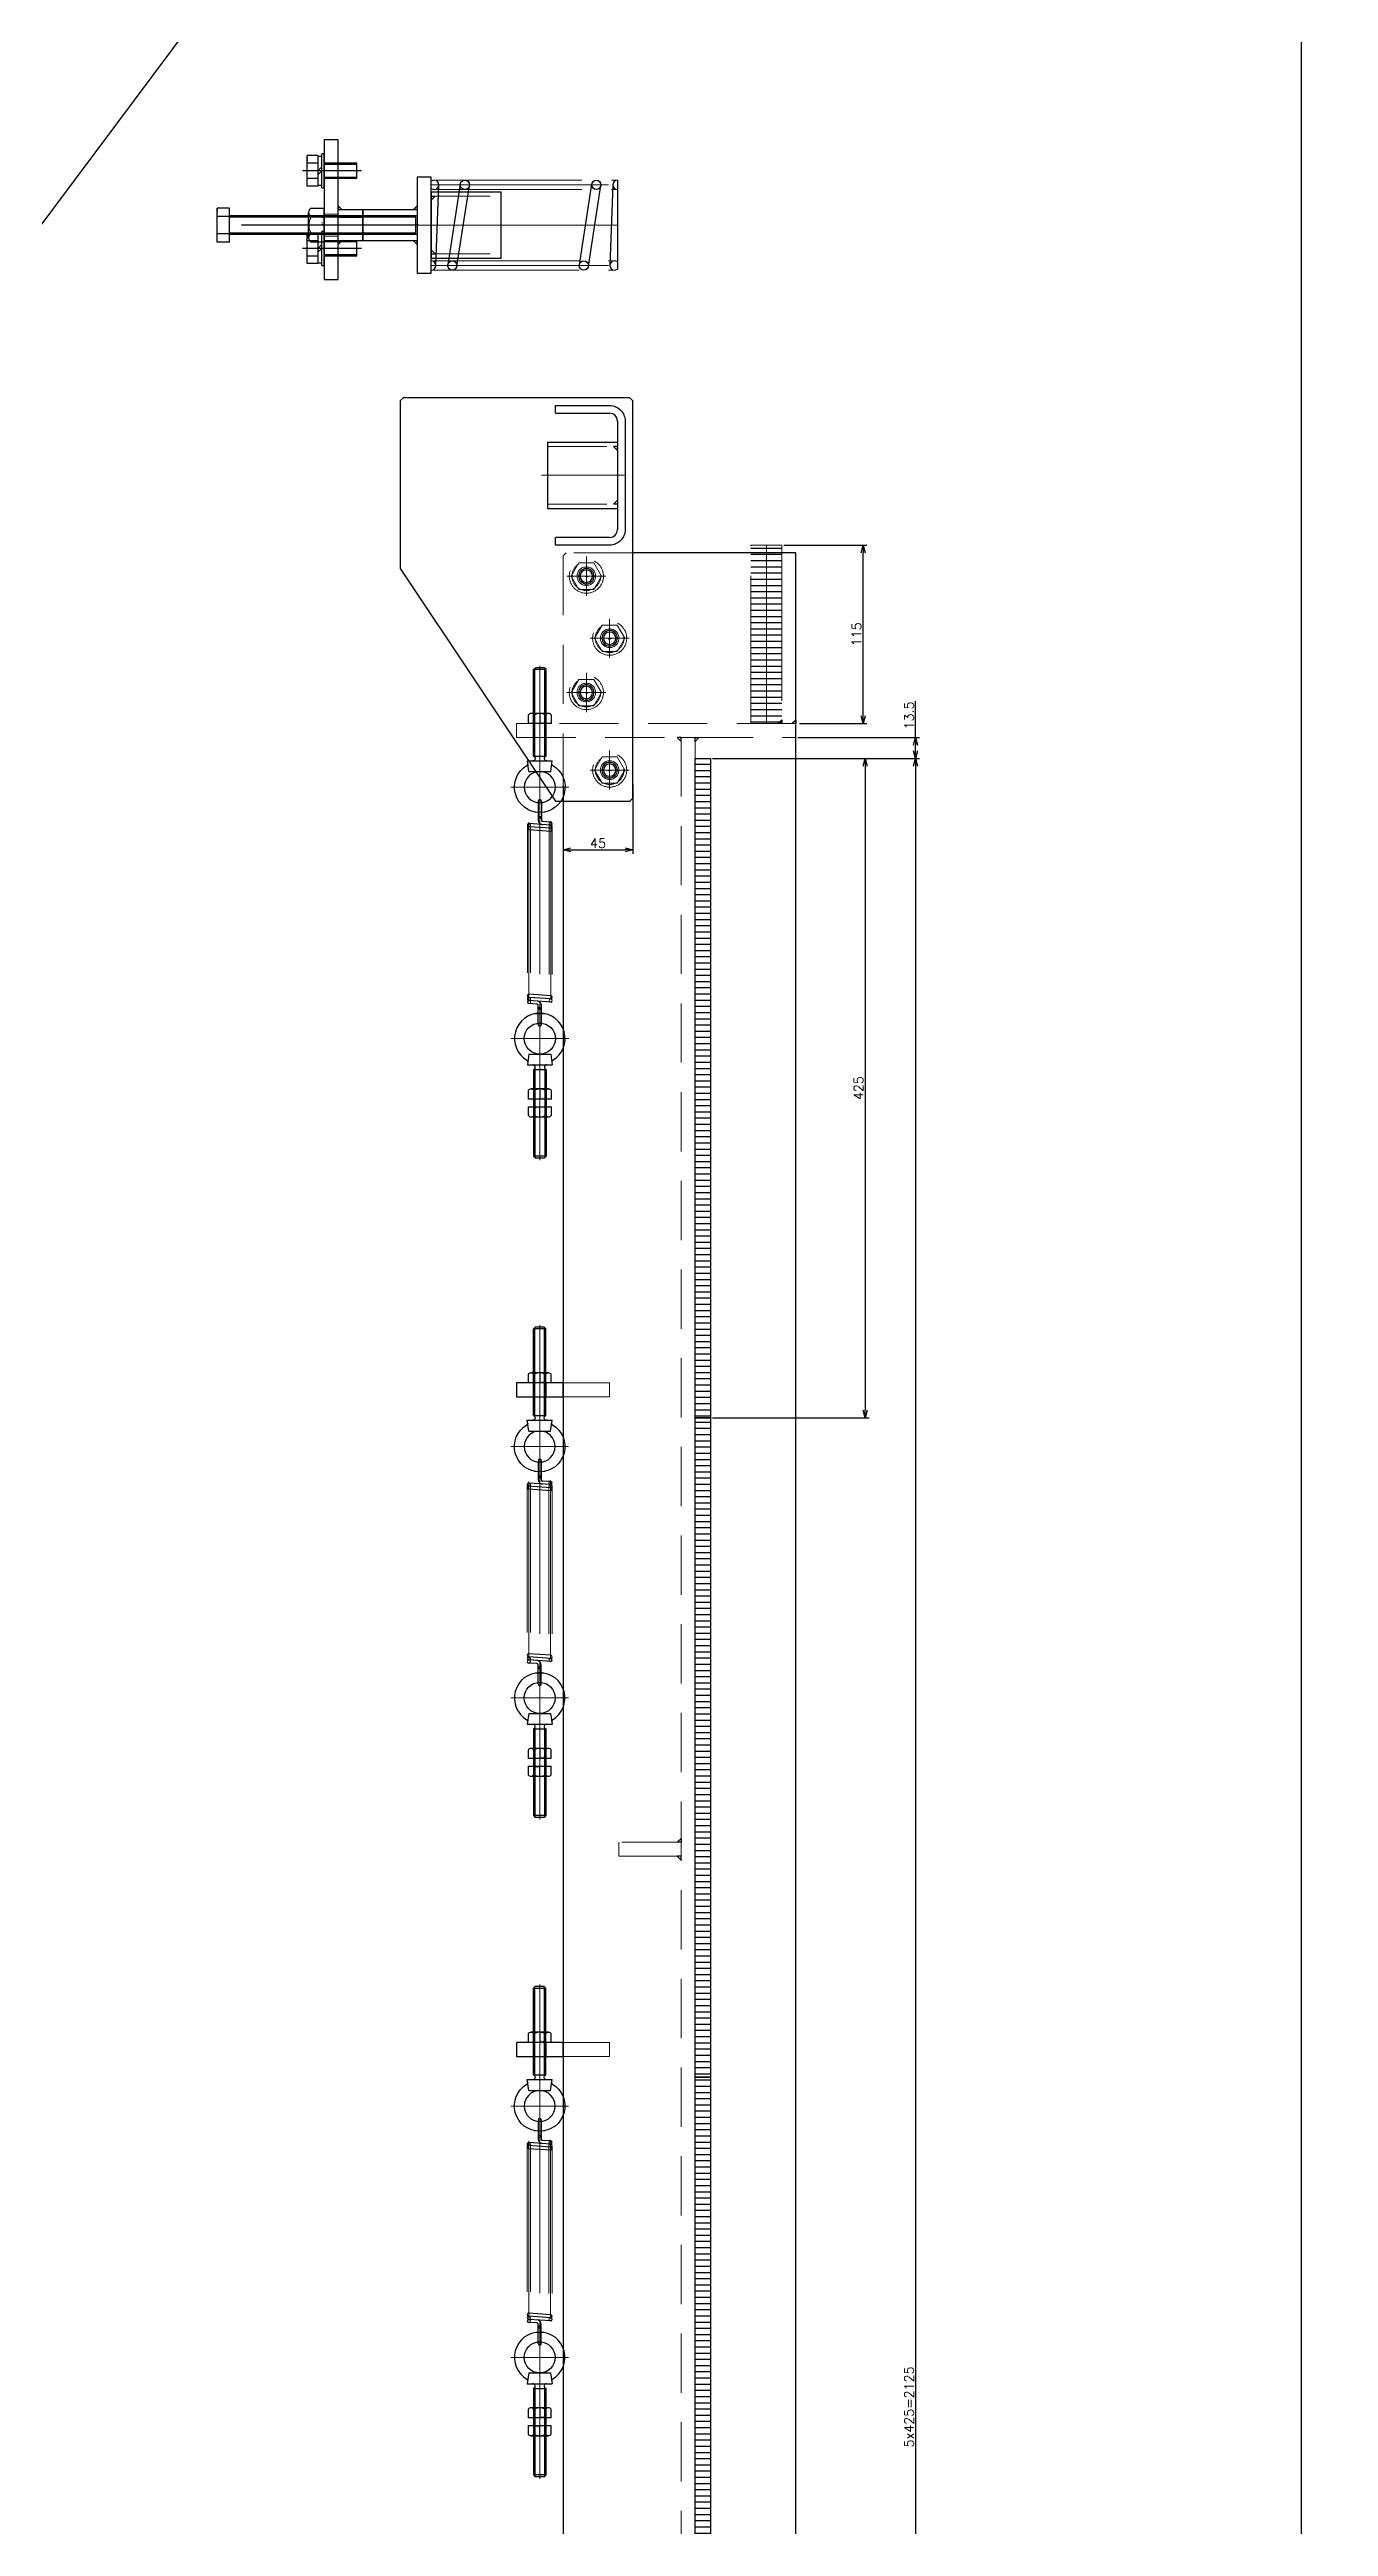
# Model space of a CAD drawing. Header units: millimetres. Extents: x -16130 to 36813, y -8099 to 27484.
# Drawn here: x 10462 to 11286, y 19907 to 21503 of the extents above; entities that cross this region are included whole.
import ezdxf

# ---------------------------------------------------------------- set-up
doc = ezdxf.new("R2010")
doc.units = ezdxf.units.MM
doc.header["$LTSCALE"] = 6
doc.header["$PDMODE"] = 99
doc.header["$PDSIZE"] = 1
for name, pattern in [('CENTER2', [28.575, 19.05, -3.175, 3.175, -3.175]), ('HIDDEN', [9.525, 6.35, -3.175]), ('PHANTOM2', [31.75, 15.875, -3.175, 3.175, -3.175, 3.175, -3.175])]:
    doc.linetypes.add(name, pattern=pattern)
for name, color, linetype, lineweight in [('04_HIDDEN', 2, 'HIDDEN', 13), ('05_CENTER', 4, 'CENTER2', 13), ('06_PHANTOM', 2, 'PHANTOM2', 13), ('08_DIM', 3, 'Continuous', 13)]:
    doc.layers.add(name, color=color, linetype=linetype, lineweight=lineweight)
doc.layers.add('10_DRAFT', color=8, linetype='Continuous', lineweight=0, plot=False)
doc.styles.add('KANJI0', font='txt.shx', dxfattribs={"width": 0.9, "height": 30, "bigfont": 'bigfont'})
doc.styles.add('KSS_TXT', font='txt.shx', dxfattribs={"bigfont": 'extfont2.shx'})
doc.styles.add('KSS_TXT_L', font='txt.shx', dxfattribs={"height": 3, "bigfont": 'extfont2.shx'})
doc.dimstyles.new('KSS_DIM', dxfattribs={"dimtxt": 3, "dimasz": 2.5, "dimexe": 1.25, "dimexo": 0.625, "dimtad": 1, "dimdsep": 46, "dimtxsty": 'KSS_TXT', "dimblk": 'OPEN30', "dimcen": 0, "dimazin": 2, "dimtfac": 0.75, "dimtmove": 0, "dimatfit": 3, "dimldrblk": 'OPEN30', "dimfxl": 1, "dimtolj": 1, "dimarcsym": 0})

# ---------------------------------------------------------------- blocks, each defined once
blk = doc.blocks.new('A$C21800152_1_1')
for points in [[(-45, -2292), (-45, -2320), (-47, -2322), (-135, -2322), (-135, 43), (-30, 43)], [(15, -107), (15, -2129)]]:
    blk.add_lwpolyline(points)
at = {"color": 3}
for points in [[(-135, -67), (-132.5, -67), (-132.5, -67), (-135, -64.5)], [(-126, -67), (-123.5, -67), (-123.5, -67), (-126, -64.5)], [(-70, -76), (-72.5, -76), (-72.5, -76), (-70, -78.5)], [(-61, -76), (-58.5, -76), (-58.5, -76), (-61, -78.5)], [(-61, -788), (-58.5, -788), (-58.5, -788), (-61, -785.5)], [(-61, -797), (-58.5, -797), (-58.5, -797), (-61, -799.5)]]:
    blk.add_lwpolyline(points, close=True, dxfattribs=at)
at = {"color": 0}
for points in [[(15, -492), (45, -492), (45, -501), (15, -501)], [(15, -917), (45, -917), (45, -926), (15, -926)]]:
    blk.add_lwpolyline(points, close=True, dxfattribs=at)
at = {"layer": '04_HIDDEN'}
for p, q in [((26, -76), (26, -67)), ((26.8, -76), (26.8, -67)), ((33.3, -76), (33.3, -67)), ((34, -76), (34, -67)), ((26, -501), (26, -492)), ((26.8, -501), (26.8, -492)), ((33.3, -501), (33.3, -492)), ((34, -501), (34, -492)), ((26, -926), (26, -917)), ((26.8, -926), (26.8, -917)), ((33.3, -926), (33.3, -917)), ((34, -926), (34, -917))]:
    blk.add_line(p, q, dxfattribs=at)
for points in [[(-126, 43), (-126, -67), (-135, -67), (-135, 43)], [(45, -76), (-135, -76), (-135, -67), (45, -67)], [(-61, -2229), (-70, -2229), (-70, -76), (-61, -76)], [(15, -501), (-15, -501), (-15, -492), (15, -492)], [(-21, -797), (-61, -797), (-61, -788), (-21, -788)], [(15, -926), (-15, -926), (-15, -917), (15, -917)]]:
    blk.add_lwpolyline(points, close=True, dxfattribs=at)
blk.add_lwpolyline([(-30, 43), (13, 43), (15, 41), (15, -107)], dxfattribs=at)
for centre in [(0, 28), (-15, -12), (0, -47), (-15, -97)]:
    blk.add_circle(centre, 6, dxfattribs=at)
at = {"layer": '05_CENTER'}
for p, q in [((0, 17.9), (0, 38.1)), ((10.1, 28), (-10.1, 28)), ((-4.9, -12), (-25.1, -12)), ((-15, -22.1), (-15, -1.9)), ((10.1, -47), (-10.1, -47)), ((0, -57.1), (0, -36.9)), ((30, -62.7), (30, -80.6)), ((-15, -107.1), (-15, -86.9)), ((-4.9, -97), (-25.1, -97)), ((30, -487.7), (30, -505.6)), ((30, -912.7), (30, -930.6))]:
    blk.add_line(p, q, dxfattribs=at)
blk = doc.blocks.new('A$C495357C8_1_1')
h = blk.add_hatch()
h.set_pattern_fill('_USER', color=3, scale=4, pattern_type=0)
h.set_pattern_definition([(0, (-21691.6393, -19941.3557), (0, 4), [])])
h.paths.add_polyline_path([(-10, -425), (0, -425), (0, 0), (-10, 0)])
at = {"color": 3}
blk.add_lwpolyline([(0, 0), (-10, 0), (-10, -425), (0, -425)], close=True, dxfattribs=at)
blk = doc.blocks.new('A$C491655AE_1_1_1_1')
at = {"color": 0, "linetype": 'CENTER2'}
for p, q in [((-12.6, 0), (12.6, 0)), ((0, -12.6), (0, 12.6))]:
    blk.add_line(p, q, dxfattribs=at)
at = {"color": 0}
for p, q in [((-9.8, 0), (-4.9, 8.5)), ((-4.9, -8.5), (-9.8, 0)), ((-4.9, 8.5), (4.9, 8.5)), ((4.9, 8.5), (9.8, 0)), ((9.8, 0), (4.9, -8.5)), ((4.9, -8.5), (-4.9, -8.5))]:
    blk.add_line(p, q, dxfattribs=at)
for radius in [11, 9.25]:
    blk.add_circle((0, 0), radius, dxfattribs=at)
at = {"layer": '10_DRAFT', "style": 'KSS_TXT_L'}
blk.add_text('BT-M10', height=0.3, dxfattribs=at).set_placement((-0.7, -0.5))
blk = doc.blocks.new('A$C12F87045_1_1')
at = {"color": 0}
for points in [[(-9, -70), (0, -70), (0, 20), (-9, 20)], [(16, -25), (16, -45), (0, -45), (0, -25)]]:
    blk.add_lwpolyline(points, close=True, dxfattribs=at)
at = {"color": 3}
for points in [[(0, -25), (2.5, -25), (2.5, -25), (0, -22.5)], [(0, -45), (2.5, -45), (2.5, -45), (0, -47.5)]]:
    blk.add_lwpolyline(points, close=True, dxfattribs=at)
at = {"layer": '04_HIDDEN'}
for p, q in [((-9, -28), (0, -28)), ((0, -29), (16, -29)), ((0, -30), (16, -30)), ((-9, -42), (0, -42)), ((0, -40), (16, -40)), ((0, -41), (16, -41))]:
    blk.add_line(p, q, dxfattribs=at)
at = {"layer": '05_CENTER'}
for p, q in [((-14, 0), (5, 0)), ((-13.3, -35), (21, -35)), ((-14, -50), (5, -50))]:
    blk.add_line(p, q, dxfattribs=at)
blk = doc.blocks.new('A$C3AD256EE_1_1')
at = {"color": 0}
for p, q in [((45, 21.4), (45, -21.3)), ((45, 21.4), (90, 21.4)), ((90, -21.3), (90, 21.4)), ((45, -21.3), (90, -21.3))]:
    blk.add_line(p, q, dxfattribs=at)
for points in [[(36, -31), (45, -31), (45, 31), (36, 31)], [(36, 10), (36, -10), (1, -10), (1, 10)]]:
    blk.add_lwpolyline(points, close=True, dxfattribs=at)
at = {"color": 3}
for points in [[(45, 18.6), (47.5, 18.6), (47.5, 18.6), (45, 16.1)], [(36, 10), (33.5, 10), (33.5, 10), (36, 12.5)], [(36, -10), (33.5, -10), (33.5, -10), (36, -12.5)], [(45, -18.5), (47.5, -18.5), (47.5, -18.5), (45, -16)]]:
    blk.add_lwpolyline(points, close=True, dxfattribs=at)
at = {"layer": '04_HIDDEN'}
for p, q in [((45, 18.6), (90, 18.6)), ((36, 6), (1, 6)), ((36, -6), (1, -6)), ((45, -18.5), (90, -18.5))]:
    blk.add_line(p, q, dxfattribs=at)
at = {"layer": '05_CENTER'}
blk.add_line((-2.9, 0), (95, 0), dxfattribs=at)
blk = doc.blocks.new('M10Tz_1_1_1')
at = {"color": 0}
for radius in [5, 4]:
    blk.add_circle((0, 0), radius, dxfattribs=at)
at = {"layer": '05_CENTER'}
for p, q in [((8.3, 0), (-8.3, 0)), ((0, -8.3), (0, 8.3))]:
    blk.add_line(p, q, dxfattribs=at)
blk = doc.blocks.new('A$C5E840E17_1_1')
at = {"color": 0}
for p, q in [((-35, 245.5), (0, 245.5)), ((5, 240.5), (5, 170.5)), ((-40, 226.8), (-40, 184.1)), ((-40, 226.8), (5, 226.8)), ((-40, 184.1), (5, 184.1)), ((0, 165.5), (-35, 165.5))]:
    blk.add_line(p, q, dxfattribs=at)
blk.add_lwpolyline([(13, 255.5), (-133, 255.5), (-135, 253.5), (-135, 145.5), (-35, -4.5), (13, -4.5), (15, -2.5), (15, 253.5)], close=True, dxfattribs=at)
blk.add_lwpolyline([(-35, 245.5), (-35, 250.5), (0, 250.5, -0.414214), (10, 240.5), (10, 170.5, -0.414214), (0, 160.5), (-35, 160.5), (-35, 165.5)], format="xyb", dxfattribs=at)
at = {"color": 3}
for points in [[(5, 224), (2.5, 224), (2.5, 224), (5, 221.5)], [(5, 186.9), (2.5, 186.9), (2.5, 186.9), (5, 189.4)]]:
    blk.add_lwpolyline(points, close=True, dxfattribs=at)
at = {"color": 0}
for centre, start, end in [((0, 240.5), 0, 90), ((0, 170.5), 270, 0)]:
    blk.add_arc(centre, 5, start, end, dxfattribs=at)
at = {"layer": '04_HIDDEN'}
for p, q in [((-40, 224), (5, 224)), ((-40, 186.9), (5, 186.9))]:
    blk.add_line(p, q, dxfattribs=at)
at = {"layer": '05_CENTER'}
blk.add_line((-44, 205.5), (10, 205.5), dxfattribs=at)
at = {"extrusion": (0, 0, -1), "zscale": -1}
for p in [(15, 140.5), (0, 100.5), (15, 65.5), (0, 15.5)]:
    blk.add_blockref('M10Tz_1_1_1', p, dxfattribs=at)
blk = doc.blocks.new('A$C7AFA21F4_1_1_1_1')
at = {"color": 0}
for p, q in [((-11, 1.5), (11, 1.5)), ((-11, 1.5), (-11, 0)), ((-11, 0), (11, 0)), ((-9.8, 11), (9.8, 11)), ((-9.8, 4), (-9.8, 11)), ((9.8, 4), (-9.8, 4)), ((-9.2, 4), (-9.2, 1.5)), ((-4.9, 4), (-4.9, 11)), ((0, 1.5), (-2.5, 4)), ((0, 4), (2.5, 1.5)), ((4.9, 4), (4.9, 11)), ((9.2, 1.5), (9.2, 4)), ((9.8, 4), (9.8, 11)), ((11, 0), (11, 1.5))]:
    blk.add_line(p, q, dxfattribs=at)
at = {"color": 0, "linetype": 'HIDDEN'}
for p, q in [((-5, -21), (-5, 0)), ((-4.2, -21), (-4.2, 0)), ((4.2, -21), (4.2, 0)), ((5, -21), (5, 0)), ((-5, -21), (5, -21))]:
    blk.add_line(p, q, dxfattribs=at)
at = {"color": 0, "linetype": 'CENTER2'}
blk.add_line((0, -24), (0, 14), dxfattribs=at)
at = {"layer": '10_DRAFT', "style": 'KSS_TXT_L'}
blk.add_text('BT-M10x25L,SW,PW', height=0.3, dxfattribs=at).set_placement((5.1, 10.7))
blk = doc.blocks.new('A$C6BE71405_1_1')
at = {"color": 0}
for p, q in [((-11, 8), (11, 8)), ((-11, 0), (-11, 8)), ((-11, 0), (11, 0)), ((-6, -120), (-6, 0)), ((-5.5, 0), (-5.5, 8)), ((-5.1, -120), (-5.1, 0)), ((5.1, -120), (5.1, 0)), ((5.5, 0), (5.5, 8)), ((6, -120), (6, 0)), ((11, 0), (11, 8))]:
    blk.add_line(p, q, dxfattribs=at)
at = {"color": 0, "linetype": 'CENTER2'}
blk.add_line((0, -122.1), (0, 10.1), dxfattribs=at)
at = {"color": 0, "linetype": 'HIDDEN'}
blk.add_line((-6, -120), (6, -120), dxfattribs=at)
at = {"layer": '10_DRAFT', "style": 'KSS_TXT_L'}
blk.add_text('BT-M12x120L', height=0.3, dxfattribs=at).set_placement((7.9, 7.7))
blk = doc.blocks.new('_Open30')
at = {"color": 0, "linetype": 'ByBlock', "lineweight": -2}
for p, q in [((-1, 0.27), (0, 0)), ((0, 0), (-1, -0.27)), ((0, 0), (-1, 0))]:
    blk.add_line(p, q, dxfattribs=at)
blk = doc.blocks.new('*D1339')
at = {"layer": '08_DIM', "color": 0, "lineweight": -2, "transparency": 16777216}
for p, q in [((11019.7, 21060.1), (11019.7, 21083.6)), ((10943.8, 21060.1), (11022.2, 21060.1)), ((10888.8, 21046.6), (11022.2, 21046.6)), ((11019.7, 21051.6), (11019.7, 21055.1))]:
    blk.add_line(p, q, dxfattribs=at)
at = {"layer": 'Defpoints', "color": 0, "transparency": 16777216}
for p in [(10942.6, 21060.1), (11019.7, 21060.1), (10887.6, 21046.6)]:
    blk.add_point(p, dxfattribs=at)
at = {"layer": '08_DIM', "color": 0, "lineweight": -2, "transparency": 16777216, "xscale": 5, "yscale": 5, "zscale": 5}
for p, rotation in [((11019.7, 21060.1), 90), ((11019.7, 21046.6), 270)]:
    blk.add_blockref('_Open30', p, dxfattribs=dict(at, rotation=rotation))
at = {"layer": '08_DIM', "color": 0, "transparency": 16777216, "insert": (11015.5, 21074.3), "char_height": 6, "attachment_point": 5, "rotation": 90, "style": 'KSS_TXT'}
blk.add_mtext('\\A1;13.5', dxfattribs=at)
blk = doc.blocks.new('*D1340')
at = {"layer": '08_DIM', "color": 0, "lineweight": -2, "transparency": 16777216}
for p, q in [((10888.8, 21046.6), (11022.2, 21046.6)), ((11019.7, 21041.6), (11019.7, 18926.6)), ((10888.8, 18921.6), (11022.2, 18921.6))]:
    blk.add_line(p, q, dxfattribs=at)
at = {"layer": 'Defpoints', "color": 0, "transparency": 16777216}
for p in [(10887.6, 21046.6), (10887.6, 18921.6), (11019.7, 18921.6)]:
    blk.add_point(p, dxfattribs=at)
at = {"layer": '08_DIM', "color": 0, "lineweight": -2, "transparency": 16777216, "xscale": 5, "yscale": 5, "zscale": 5}
for p, rotation in [((11019.7, 21046.6), 90), ((11019.7, 18921.6), 270)]:
    blk.add_blockref('_Open30', p, dxfattribs=dict(at, rotation=rotation))
at = {"layer": '08_DIM', "color": 0, "transparency": 16777216, "insert": (11015.5, 19984.1), "char_height": 6, "attachment_point": 5, "rotation": 90, "style": 'KSS_TXT'}
blk.add_mtext('\\A1;5x425=2125', dxfattribs=at)
blk = doc.blocks.new('M12Nu_2_1')
at = {"color": 0}
for p, q in [((-10.9, 0), (-10.9, 8.5)), ((-10.9, 0), (11, 0)), ((-8.2, 10), (8.2, 10)), ((-5.5, 0), (-5.5, 8.5)), ((5.5, 0), (5.5, 8.5)), ((11, 8.5), (11, 0))]:
    blk.add_line(p, q, dxfattribs=at)
at = {"color": 0, "linetype": 'CENTER2'}
blk.add_line((0, 0), (0, 10), dxfattribs=at)
at = {"color": 0}
for centre, radius, start, end in [((-8.2, 6.7), 3.29, 33.626, 146.374), ((0, -1), 10.9, 60, 120), ((8.2, 6.7), 3.29, 33.626, 146.374)]:
    blk.add_arc(centre, radius, start, end, dxfattribs=at)
at = {"layer": '10_DRAFT', "style": 'KANJI0', "width": 0.82}
blk.add_text('Ｍ１２', height=1.5, dxfattribs=at).set_placement((0.3, 0.1))
blk = doc.blocks.new('*D1382')
at = {"layer": '08_DIM', "color": 0, "lineweight": -2, "transparency": 16777216}
for p, q in [((10837.6, 21029.8), (10837.6, 20985.2)), ((10792.6, 21010.3), (10792.6, 20985.2)), ((10797.6, 20987.7), (10832.6, 20987.7))]:
    blk.add_line(p, q, dxfattribs=at)
at = {"layer": 'Defpoints', "color": 0, "transparency": 16777216}
for p in [(10837.6, 21031.1), (10792.6, 21011.6), (10837.6, 20987.7)]:
    blk.add_point(p, dxfattribs=at)
at = {"layer": '08_DIM', "color": 0, "lineweight": -2, "transparency": 16777216, "xscale": 5, "yscale": 5, "zscale": 5, "rotation": 180}
blk.add_blockref('_Open30', (10792.6, 20987.7), dxfattribs=at)
at = {"layer": '08_DIM', "color": 0, "lineweight": -2, "transparency": 16777216, "xscale": 5, "yscale": 5, "zscale": 5}
blk.add_blockref('_Open30', (10837.6, 20987.7), dxfattribs=at)
at = {"layer": '08_DIM', "color": 0, "transparency": 16777216, "insert": (10815.1, 20991.9), "char_height": 6, "attachment_point": 5, "style": 'KSS_TXT'}
blk.add_mtext('\\A1;45', dxfattribs=at)
blk = doc.blocks.new('*D1441')
at = {"layer": '08_DIM', "color": 0, "lineweight": -2, "transparency": 16777216}
for p, q in [((10888.8, 21046.6), (10989.7, 21046.6)), ((10987.2, 21041.6), (10987.2, 20626.6)), ((10888.8, 20621.6), (10989.7, 20621.6))]:
    blk.add_line(p, q, dxfattribs=at)
at = {"layer": 'Defpoints', "color": 0, "transparency": 16777216}
for p in [(10887.6, 21046.6), (10887.6, 20621.6), (10987.2, 20621.6)]:
    blk.add_point(p, dxfattribs=at)
at = {"layer": '08_DIM', "color": 0, "lineweight": -2, "transparency": 16777216, "xscale": 5, "yscale": 5, "zscale": 5}
for p, rotation in [((10987.2, 21046.6), 90), ((10987.2, 20621.6), 270)]:
    blk.add_blockref('_Open30', p, dxfattribs=dict(at, rotation=rotation))
at = {"layer": '08_DIM', "color": 0, "transparency": 16777216, "insert": (10983, 20834.1), "char_height": 6, "attachment_point": 5, "rotation": 90, "style": 'KSS_TXT'}
blk.add_mtext('\\A1;425', dxfattribs=at)
blk = doc.blocks.new('A$C402D1A1D_1_1')
at = {"color": 0}
for p, q in [((-7, -10), (-8, -17)), ((-7, -10), (7, -10)), ((7, -10), (8, -17)), ((-8, -17), (8, -17)), ((-4, -20), (4, -20)), ((-4, -20), (-4, -75.8)), ((-3.2, -19.4), (-3.2, -76.5)), ((3.2, -19.4), (3.2, -76.5)), ((4, -20), (4, -75.8)), ((4, -75.8), (-4, -75.8)), ((-4, -75.8), (-2.8, -77)), ((2.8, -77), (-2.8, -77)), ((4, -75.8), (2.8, -77))]:
    blk.add_line(p, q, dxfattribs=at)
blk.add_circle((0, 0), 10, dxfattribs=at)
for centre, radius, start, end in [((0, 0), 16.3, 300.1827, 239.8173), ((-8.7, -15), 1, 352.0928, 59.8173), ((8.7, -15), 1, 120.1827, 187.9072), ((-4.5, -18.5), 1.55, 290.7723, 91.8476), ((4.5, -18.5), 1.55, 88.1524, 249.2277)]:
    blk.add_arc(centre, radius, start, end, dxfattribs=at)
at = {"layer": '05_CENTER', "color": 0}
for p, q in [((0, 18.6), (0, -78.3)), ((-18.6, 0), (18.6, 0))]:
    blk.add_line(p, q, dxfattribs=at)
blk = doc.blocks.new('M8Nu_1_1_1_1')
at = {"color": 0}
for p, q in [((-7.5, 5.5), (-7.5, 0)), ((-7.5, 5.5), (-7.5, 0)), ((7.5, 0), (-7.5, 0)), ((5.6, 6.5), (-5.6, 6.5)), ((5.6, 6.5), (-5.6, 6.5)), ((-3.8, 0), (-3.8, 5.5)), ((-3.8, 0), (-3.8, 5.5)), ((3.8, 5.5), (3.8, 0)), ((3.8, 5.5), (3.8, 0)), ((7.5, 0), (7.5, 5.5)), ((7.5, 0), (7.5, 5.5))]:
    blk.add_line(p, q, dxfattribs=at)
at = {"color": 0, "linetype": 'CENTER2'}
blk.add_line((0, 6.5), (0, 0), dxfattribs=at)
at = {"color": 0}
for centre, radius, start, end in [((-5.6, 4.2), 2.25, 33.626, 146.374), ((-5.6, 4.2), 2.25, 33.626, 146.374), ((0, -1), 7.5, 60, 120), ((5.6, 4.2), 2.25, 33.626, 146.374)]:
    blk.add_arc(centre, radius, start, end, dxfattribs=at)
at = {"layer": '10_DRAFT', "style": 'KANJI0', "width": 0.82}
blk.add_text('Ｍ８', height=1, dxfattribs=at).set_placement((0.7, 0))
blk = doc.blocks.new('AWS16-100g_1_1')
at = {"color": 0}
for p, q in [((-143, 1), (-130.8, 1)), ((-129.8, 1.9), (-129.5, 7.1)), ((-128.5, -7.1), (-127.5, 6.9)), ((-126.5, -7.2), (-125.5, 6.9)), ((-124.5, -7.2), (-123.5, 6.9)), ((-18.5, -6.9), (-17.5, 7.1)), ((-16.5, -6.9), (-15.5, 7.1)), ((-14.5, -6.9), (-13.5, 7)), ((1, 1), (-11.2, 1)), ((-143, -1), (-130.8, -1)), ((-12.5, -7.1), (-12.2, -1.9)), ((1, -1), (-11.2, -1))]:
    blk.add_line(p, q, dxfattribs=at)
for centre, radius, start, end in [((-143, 0), 1, 94.0856, 274.0856), ((-130.8, 2), 1, 270, 355.9144), ((-130.8, 2), 3, 270, 355.9144), ((-128.5, 7), 1, 355.9144, 175.9144), ((-126.5, 7), 1, 355.9144, 180), ((-124.5, 7), 1, 355.9144, 180), ((-16.5, 7), 1, 4.0856, 184.0856), ((-14.5, 7), 1, 4.0856, 184.0856), ((-11.2, -2), 3, 90, 175.9144), ((1, 0), 1, 274.0856, 94.0856), ((-127.5, -7), 1, 184.0856, 4.0856), ((-125.5, -7), 1, 184.0856, 4.0856), ((-17.5, -7), 1, 175.9144, 355.9144), ((-15.5, -7), 1, 175.9144, 355.9144), ((-13.5, -7), 1, 175.9144, 355.9144), ((-11.2, -2), 1, 90, 175.9144)]:
    blk.add_arc(centre, radius, start, end, dxfattribs=at)
at = {"color": 0, "extrusion": (0, 0, -1)}
blk.add_ellipse((-132.5, 0), major_axis=(0, 1), ratio=0.5, start_param=3.141593, end_param=9.424778, dxfattribs=at)
blk.add_ellipse((-9.5, 0), major_axis=(0, 1), ratio=0.5, dxfattribs=at)
at = {"layer": '04_HIDDEN', "color": 0}
for centre, start, end in [((-143, 0), 274.0856, 94.0856), ((-128.5, 7), 175.9144, 355.9144), ((-126.5, 7), 175.9144, 0), ((-14.5, 7), 184.0856, 4.0856), ((1, 0), 94.0856, 274.0856), ((-127.5, -7), 4.0856, 184.0856), ((-15.5, -7), 355.9144, 175.9144), ((-13.5, -7), 355.9144, 175.9144)]:
    blk.add_arc(centre, 1, start, end, dxfattribs=at)
at = {"layer": '05_CENTER', "color": 0}
for p, q in [((3.7, 0), (-145.7, 0)), ((-136, -3.5), (-136, 3.5)), ((-12.5, 7), (-130.5, 7)), ((-6, 3.5), (-6, -3.5)), ((-11.8, -7), (-130, -7))]:
    blk.add_line(p, q, dxfattribs=at)
at = {"layer": '06_PHANTOM', "color": 0}
for p, q in [((-14.5, 8), (-126.5, 8)), ((-14.5, 6), (-126.5, 6)), ((-15.5, -6), (-127.5, -6)), ((-15.5, -8), (-127.5, -8))]:
    blk.add_line(p, q, dxfattribs=at)
blk = doc.blocks.new('A$C0B482DEA_1_1')
at = {"color": 4, "xscale": -1, "rotation": 180}
blk.add_blockref('A$C402D1A1D_1_1', (0, -41), dxfattribs=at)
for p in [(0, 0), (0, -242)]:
    blk.add_blockref('M8Nu_1_1_1_1', p)
at = {"color": 4, "rotation": 90}
blk.add_blockref('AWS16-100g_1_1', (0, -51), dxfattribs=at)
at = {"color": 4}
blk.add_blockref('A$C402D1A1D_1_1', (0, -203), dxfattribs=at)
at = {"rotation": 180}
blk.add_blockref('M8Nu_1_1_1_1', (0, -247), dxfattribs=at)
blk = doc.blocks.new('*D2829')
at = {"layer": '08_DIM', "color": 0, "lineweight": -2, "transparency": 16777216}
for p, q in [((10934.8, 21184.1), (10988.4, 21184.1)), ((10985.9, 21074.1), (10985.9, 21179.1)), ((10944.8, 21069.1), (10988.4, 21069.1))]:
    blk.add_line(p, q, dxfattribs=at)
at = {"layer": 'Defpoints', "color": 0, "transparency": 16777216}
for p in [(10933.6, 21184.1), (10985.9, 21184.1), (10943.6, 21069.1)]:
    blk.add_point(p, dxfattribs=at)
at = {"layer": '08_DIM', "color": 0, "lineweight": -2, "transparency": 16777216, "xscale": 5, "yscale": 5, "zscale": 5}
for p, rotation in [((10985.9, 21184.1), 90), ((10985.9, 21069.1), 270)]:
    blk.add_blockref('_Open30', p, dxfattribs=dict(at, rotation=rotation))
at = {"layer": '08_DIM', "color": 0, "transparency": 16777216, "insert": (10981.7, 21126.6), "char_height": 6, "attachment_point": 5, "rotation": 90, "style": 'KSS_TXT'}
blk.add_mtext('\\A1;115', dxfattribs=at)
blk = doc.blocks.new('A$C12531FC4_1_1')
at = {"color": 0}
for p, q in [((-120, -29), (-120, 28.3)), ((-117, -26.1), (-115.1, 25.9)), ((-101.3, 26.5), (-109.3, -25.5)), ((-103.4, -26.5), (-95.3, 25.5)), ((-16.6, 26.5), (-24.7, -25.5)), ((-18.7, -26.5), (-10.7, 25.5)), ((-3, 26.1), (-4.9, -25.9)), ((0, 29), (0, -28.3))]:
    blk.add_line(p, q, dxfattribs=at)
for centre in [(-98.3, 26), (-13.6, 26), (-106.4, -26), (-21.7, -26)]:
    blk.add_circle(centre, 3, dxfattribs=at)
for centre, start, end in [((-118.1, 26), 231.3435, 128.6567), ((0, 26), 90, 270), ((-120, -26), 270, 90), ((-1.9, -26), 51.3435, 308.6567)]:
    blk.add_arc(centre, 3, start, end, dxfattribs=at)
at = {"layer": '05_CENTER', "color": 0}
for p, q in [((-120, 26), (0, 26)), ((-120, -26), (0, -26))]:
    blk.add_line(p, q, dxfattribs=at)
at = {"layer": '06_PHANTOM', "color": 0}
for p, q in [((-118.1, 29), (0, 29)), ((-118.1, 23), (0, 23)), ((-120, -23), (-1.9, -23)), ((-120, -29), (-1.9, -29))]:
    blk.add_line(p, q, dxfattribs=at)
at = {"layer": '10_DRAFT'}
blk.add_line((-120, 0), (0, 0), dxfattribs=at)

msp = doc.modelspace()

# ---------------------------------------------------------------- hatches: boundary and pattern name
h = msp.add_hatch()
h.set_pattern_fill('_USER', color=3, scale=4, pattern_type=0)
h.set_pattern_definition([(0, (-15050.4007, 3914.1575), (0, 4), [])])
h.paths.add_polyline_path([(10923.56136, 21184.07004), (10913.56136, 21184.07004), (10913.56136, 21141.07004), (10923.56136, 21141.07004)])
h.paths.add_polyline_path([(10923.56136, 21141.07004), (10913.56136, 21141.07004), (10913.56136, 21069.07004), (10923.56136, 21069.07004)])
h = msp.add_hatch()
h.set_pattern_fill('_USER', color=3, scale=4, pattern_type=0)
h.set_pattern_definition([(0, (-15040.4007, 3914.1575), (0, 4), [])])
h.paths.add_polyline_path([(10933.56136, 21184.07004), (10923.56136, 21184.07004), (10923.56136, 21141.07004), (10933.56136, 21141.07004)])
h.paths.add_polyline_path([(10933.56136, 21141.07004), (10923.56136, 21141.07004), (10923.56136, 21069.07004), (10933.56136, 21069.07004)])

# ---------------------------------------------------------------- linework, layer by layer
at = {"color": 2}
msp.add_line((11911.28314, 23338.83042), (7648.33494, 17631.48132), dxfattribs=at)
msp.add_lwpolyline([(9801.20184, 22123.14923), (11268.28078, 22123.14923), (11268.28078, 18564.51638), (9801.20184, 18564.51638)], close=True, dxfattribs=at)
at = {"layer": '06_PHANTOM'}
for points in [[(10923.56136, 21069.07004), (10913.56136, 21069.07004), (10913.56136, 21184.07004), (10923.56136, 21184.07004)], [(10933.56136, 21069.07004), (10923.56136, 21069.07004), (10923.56136, 21184.07004), (10933.56136, 21184.07004)]]:
    msp.add_lwpolyline(points, close=True, dxfattribs=at)

# ---------------------------------------------------------------- block references
for name, p in [('A$C12F87045_1_1', (10647.56134, 21425.28947)), ('A$C3AD256EE_1_1', (10662.55996, 21390.28947)), ('A$C5E840E17_1_1', (10822.56136, 21023.57004)), ('A$C0B482DEA_1_1', (10777.56136, 21069.07004)), ('A$C0B482DEA_1_1', (10777.46205, 20644.07004)), ('A$C0B482DEA_1_1', (10777.46205, 20219.07004))]:
    msp.add_blockref(name, p)
at = {"rotation": 90}
for name, p in [('A$C7AFA21F4_1_1_1_1', (10638.56134, 21425.28947)), ('A$C6BE71405_1_1', (10577.55996, 21390.28947)), ('M12Nu_2_1', (10638.56134, 21390.28947)), ('A$C7AFA21F4_1_1_1_1', (10638.56134, 21375.28946))]:
    msp.add_blockref(name, p, dxfattribs=at)
at = {"color": 4}
msp.add_blockref('A$C12531FC4_1_1', (10827.55996, 21390.28947), dxfattribs=at)
at = {"xscale": -1}
for name, p in [('A$C21800152_1_1', (10807.56136, 21136.07004)), ('A$C495357C8_1_1', (10877.56136, 21046.57004)), ('A$C495357C8_1_1', (10877.56136, 20621.57004)), ('A$C495357C8_1_1', (10877.56136, 20196.57004))]:
    msp.add_blockref(name, p, dxfattribs=at)
at = {"layer": '04_HIDDEN'}
for p in [(10807.56136, 21164.07004), (10822.56136, 21124.07004), (10807.56136, 21089.07004), (10822.56136, 21039.07004)]:
    msp.add_blockref('A$C491655AE_1_1_1_1', p, dxfattribs=at)

# ---------------------------------------------------------------- dimensions: what is measured, and where the dimension line sits
at = {"layer": '08_DIM', "color": 1}
for base, p1, p2, picture, middle in [((10985.9355, 21184.07004), (10943.56136, 21069.07004), (10933.56136, 21184.07004), '*D2829', (10981.68133, 21126.57004)), ((11019.73816, 21060.07004), (10887.56136, 21046.57004), (10942.56136, 21060.07004), '*D1339', (11015.48399, 21074.32004))]:
    dim = msp.add_linear_dim(base=base, p1=p1, p2=p2, angle=90, dimstyle='KSS_DIM', override={"dimscale": 2}, dxfattribs=at)
    dim.commit()
    dim.dimension.update_dxf_attribs({"geometry": picture, "text_midpoint": middle})
at = {"layer": '08_DIM'}
dim = msp.add_linear_dim(base=(11019.73816, 18921.57004), p1=(10887.56136, 21046.57004), p2=(10887.56136, 18921.57004), angle=90, text='5x425=<>', dimstyle='KSS_DIM', override={"dimscale": 2}, dxfattribs=at)
dim.commit()
dim.dimension.update_dxf_attribs({"geometry": '*D1340', "text_midpoint": (11015.47566, 19984.07004)})
dim = msp.add_linear_dim(base=(10987.24782, 20621.57004), p1=(10887.56136, 21046.57004), p2=(10887.56136, 20621.57004), angle=90, dimstyle='KSS_DIM', override={"dimscale": 2}, dxfattribs=at)
dim.commit()
dim.dimension.update_dxf_attribs({"geometry": '*D1441', "text_midpoint": (10982.99365, 20834.07004)})
dim = msp.add_linear_dim(base=(10837.56136, 20987.67464), p1=(10792.56136, 21011.56081), p2=(10837.56136, 21031.07004), dimstyle='KSS_DIM', override={"dimscale": 2}, dxfattribs=at)
dim.commit()
dim.dimension.update_dxf_attribs({"geometry": '*D1382', "text_midpoint": (10815.06136, 20991.92881)})

doc.saveas('drawing.dxf')
